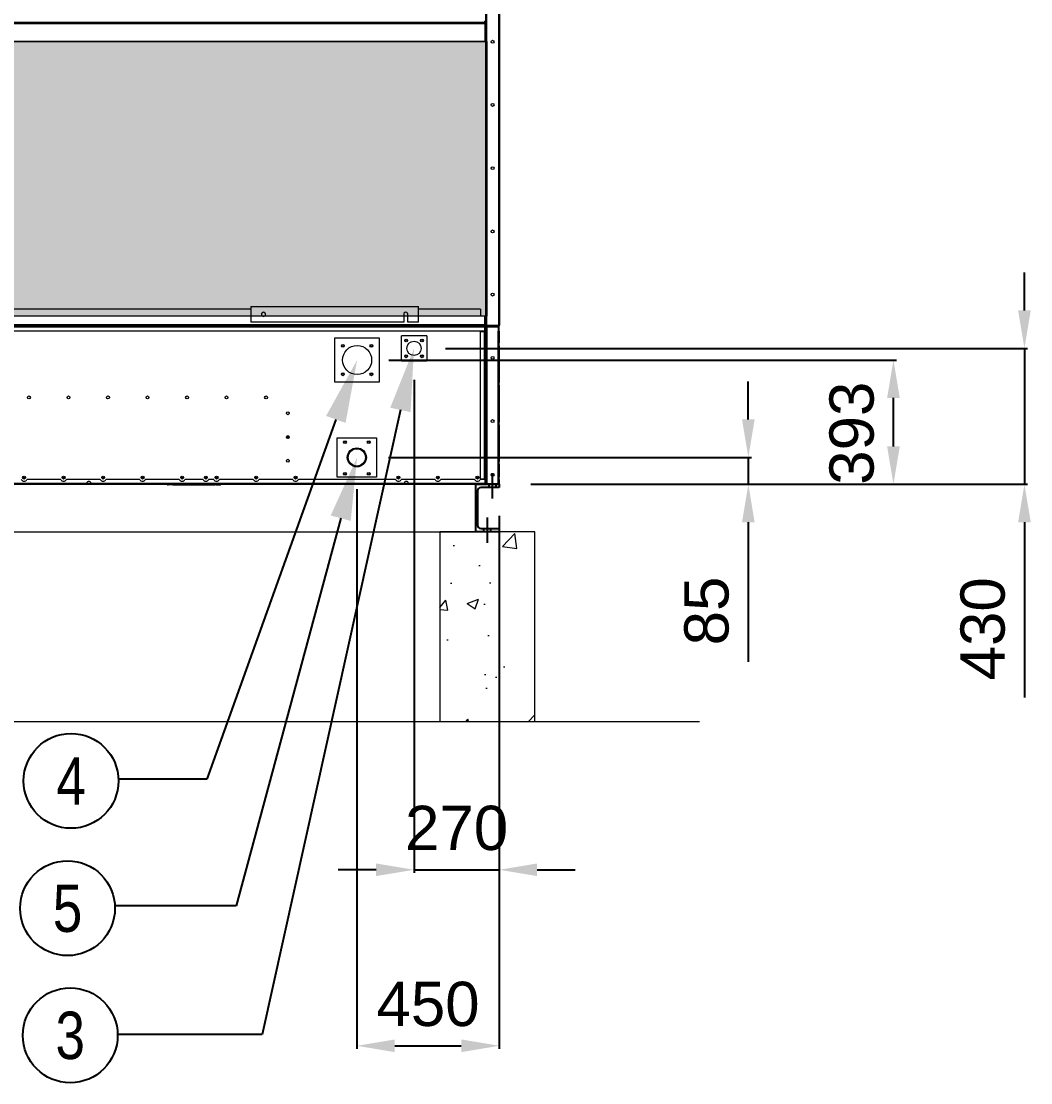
# Model space of a CAD drawing. Header units: millimetres. Extents: x 12896 to 42303, y 9438 to 30233.
# Drawn here: x 18019 to 21213, y 15128 to 18486 of the extents above; entities that cross this region are included whole.
import ezdxf
from ezdxf import colors
from ezdxf.entities.mleader import LeaderData, LeaderLine
from ezdxf.enums import TextEntityAlignment as Align
from ezdxf.math import Vec2, Vec3

# ---------------------------------------------------------------- set-up
doc = ezdxf.new("R2010")
doc.units = ezdxf.units.MM
doc.linetypes.add('CENTERX2', pattern=[4, 2.5, -0.5, 0.5, -0.5])
for name, color, linetype in [('냉각탑_dim', 1, 'Continuous'), ('냉각탑_text', 3, 'Continuous'), ('냉각탑_기초', 23, 'Continuous')]:
    doc.layers.add(name, color=color, linetype=linetype)
doc.styles.get("Standard").update_dxf_attribs({"font": 'arial.ttf'})
doc.dimstyles.new('1.40', dxfattribs={"dimscale": 20, "dimtxt": 1.5, "dimasz": 1, "dimexe": 0.5, "dimexo": 0.5, "dimgap": 0.5, "dimtad": 1, "dimdec": 0, "dimzin": 0, "dimdsep": 46, "dimtxsty": 'Standard', "dimcen": 0, "dimclrd": 2, "dimclre": 2, "dimclrt": 3, "dimadec": 0, "dimazin": 0, "dimtfac": 1, "dimtdec": 0, "dimtmove": 0, "dimatfit": 0, "dimfxl": 1, "dimtolj": 1, "dimtzin": 0, "dimlwd": -1, "dimlwe": -1, "dimarcsym": 0})

# ---------------------------------------------------------------- blocks, each defined once
blk = doc.blocks.new('*D184')
at = {"color": 2, "transparency": 16777216}
for p, q in [((19261.9, 17350.9), (19261.9, 15791.4)), ((19531.4, 16920.9), (19531.4, 15791.4)), ((19141.9, 15801.4), (19021.9, 15801.4)), ((19261.9, 15801.4), (19531.4, 15801.4)), ((19651.4, 15801.4), (19771.4, 15801.4))]:
    blk.add_line(p, q, dxfattribs=at)
for points in [[(19141.9, 15821.4), (19141.9, 15781.4), (19261.9, 15801.4)], [(19651.4, 15821.4), (19651.4, 15781.4), (19531.4, 15801.4)]]:
    blk.add_solid(points, dxfattribs=at)
at = {"layer": 'Defpoints', "color": 0, "transparency": 16777216}
for p in [(19261.9, 17450.9), (19531.4, 17020.9), (19531.4, 15801.4)]:
    blk.add_point(p, dxfattribs=at)
at = {"color": 3, "lineweight": 5, "transparency": 16777216, "insert": (19396.6, 15932.9), "char_height": 140, "attachment_point": 5}
blk.add_mtext('\\A1;270', dxfattribs=at)
blk = doc.blocks.new('*D185')
at = {"color": 2, "transparency": 16777216}
for p, q in [((19081, 17005.9), (19081, 15234.6)), ((19531.4, 16920.9), (19531.4, 15234.6)), ((19201, 15244.6), (19411.4, 15244.6))]:
    blk.add_line(p, q, dxfattribs=at)
for points in [[(19201, 15264.6), (19201, 15224.6), (19081, 15244.6)], [(19411.4, 15264.6), (19411.4, 15224.6), (19531.4, 15244.6)]]:
    blk.add_solid(points, dxfattribs=at)
at = {"layer": 'Defpoints', "color": 0, "transparency": 16777216}
for p in [(19081, 17105.9), (19531.4, 17020.9), (19531.4, 15244.6)]:
    blk.add_point(p, dxfattribs=at)
at = {"color": 3, "lineweight": 5, "transparency": 16777216, "insert": (19306.2, 15376.1), "char_height": 140, "attachment_point": 5}
blk.add_mtext('\\A1;450', dxfattribs=at)
blk = doc.blocks.new('*D186')
at = {"color": 2, "transparency": 16777216}
for p, q in [((20319.3, 17225.9), (20319.3, 17345.9)), ((19181, 17105.9), (20329.3, 17105.9)), ((20319.3, 17105.9), (20319.3, 17020.9)), ((19631.4, 17020.9), (20329.3, 17020.9)), ((20319.3, 16900.9), (20319.3, 16459.2))]:
    blk.add_line(p, q, dxfattribs=at)
for points in [[(20299.3, 17225.9), (20339.3, 17225.9), (20319.3, 17105.9)], [(20299.3, 16900.9), (20339.3, 16900.9), (20319.3, 17020.9)]]:
    blk.add_solid(points, dxfattribs=at)
at = {"layer": 'Defpoints', "color": 0, "transparency": 16777216}
for p in [(19081, 17105.9), (19531.4, 17020.9), (20319.3, 17020.9)]:
    blk.add_point(p, dxfattribs=at)
at = {"color": 3, "lineweight": 5, "transparency": 16777216, "insert": (20187.8, 16620), "char_height": 140, "attachment_point": 5, "rotation": 90}
blk.add_mtext('\\A1;85', dxfattribs=at)
blk = doc.blocks.new('*D187')
at = {"color": 2, "transparency": 16777216}
for p, q in [((19181.9, 17413.9), (20788.3, 17413.9)), ((20778.3, 17140.9), (20778.3, 17293.9)), ((19631.4, 17020.9), (20788.3, 17020.9))]:
    blk.add_line(p, q, dxfattribs=at)
for points in [[(20758.3, 17293.9), (20798.3, 17293.9), (20778.3, 17413.9)], [(20758.3, 17140.9), (20798.3, 17140.9), (20778.3, 17020.9)]]:
    blk.add_solid(points, dxfattribs=at)
at = {"layer": 'Defpoints', "color": 0, "transparency": 16777216}
for p in [(19081.9, 17413.9), (20778.3, 17413.9), (19531.4, 17020.9)]:
    blk.add_point(p, dxfattribs=at)
at = {"color": 3, "lineweight": 5, "transparency": 16777216, "insert": (20646.8, 17182.4), "char_height": 140, "attachment_point": 5, "rotation": 90}
blk.add_mtext('\\A1;393', dxfattribs=at)
blk = doc.blocks.new('*D188')
at = {"color": 2, "transparency": 16777216}
for p, q in [((21192.7, 17570.9), (21192.7, 17690.9)), ((19361.9, 17450.9), (21202.7, 17450.9)), ((21192.7, 17450.9), (21192.7, 17020.9)), ((19631.4, 17020.9), (21202.7, 17020.9)), ((21192.7, 16900.9), (21192.7, 16346.5))]:
    blk.add_line(p, q, dxfattribs=at)
for points in [[(21172.7, 17570.9), (21212.7, 17570.9), (21192.7, 17450.9)], [(21172.7, 16900.9), (21212.7, 16900.9), (21192.7, 17020.9)]]:
    blk.add_solid(points, dxfattribs=at)
at = {"layer": 'Defpoints', "color": 0, "transparency": 16777216}
for p in [(19261.9, 17450.9), (19531.4, 17020.9), (21192.7, 17020.9)]:
    blk.add_point(p, dxfattribs=at)
at = {"color": 3, "lineweight": 5, "transparency": 16777216, "insert": (21061.2, 16563.7), "char_height": 140, "attachment_point": 5, "rotation": 90}
blk.add_mtext('\\A1;430', dxfattribs=at)
blk = doc.blocks.new('3')
at = {"lineweight": 20}
h = blk.add_hatch(dxfattribs=at)
h.set_pattern_fill('HONEY', scale=12)
h.set_pattern_definition([(0, (-393768.086, -69540.667), (57.15, 32.9955677), [38.1, -76.2]), (120, (-393768.086, -69540.667), (-57.15, 32.995568), [38.1, -76.2]), (60, (-393768.086, -69540.667), (1e-07, 65.9911357), [-76.2, 38.1])])
h.paths.add_polyline_path([(15978.8, 18421.4), (15978.8, 17553.1), (19492.2, 17553.1), (19492.2, 18421.4)])
at = {"color": 7, "lineweight": 20}
for p, q in [((19489.4, 17525.7), (19489.4, 20448)), ((19492.2, 17524.3), (19492.2, 20382.9)), ((19530.2, 17524.3), (19530.2, 20377.5)), ((19533, 17524.3), (19533, 20377.5)), ((15976.8, 18478.7), (19486, 18478.7)), ((15978.2, 18482.9), (19484.6, 18482.9)), ((15978.2, 18481.2), (19484.6, 18481.2)), ((15976.8, 18421.4), (19486, 18421.4)), ((15976.8, 18421.2), (19486, 18421.2)), ((19486, 18421.1), (15976.8, 18421.1)), ((18745.8, 17574.7), (15981.4, 17574.7)), ((18745.8, 17553.1), (15977, 17553.1)), ((15976.8, 17526), (19486, 17526)), ((19485.7, 17520.9), (15977.1, 17520.9)), ((19485.7, 17517.5), (15977.1, 17517.5)), ((15978.2, 17522.9), (19484.6, 17522.9)), ((16799.9, 17505.9), (18748.9, 17505.9)), ((16009, 17020.9), (19453.8, 17020.9))]:
    blk.add_line(p, q, dxfattribs=at)
at = {"color": 7, "lineweight": 20, "ltscale": 0.000976837}
blk.add_line((18108.9, 18482.9), (18110.5, 18481.2), dxfattribs=at)
at = {"color": 7, "lineweight": 20, "ltscale": 0.000977023}
for p, q in [((18109, 18482.9), (18110.6, 18481.2)), ((18116.2, 18482.9), (18117.8, 18481.2)), ((18131.3, 18481.2), (18129.7, 18482.9)), ((18157.3, 18482.9), (18158.9, 18481.2)), ((18179.6, 18481.2), (18178, 18482.9))]:
    blk.add_line(p, q, dxfattribs=at)
at = {"color": 7, "lineweight": 20, "ltscale": 0.000976955}
blk.add_line((18172.4, 18481.2), (18170.8, 18482.9), dxfattribs=at)
at = {"color": 7, "lineweight": 20, "ltscale": 0.000708333}
for p, q in [((18302.9, 18481.2), (18302.9, 18482.9)), ((18306.3, 18481.2), (18306.3, 18482.9)), ((18324.5, 18481.2), (18324.5, 18482.9)), ((18327.9, 18481.2), (18327.9, 18482.9)), ((19457.4, 18482.9), (19457.4, 18481.2)), ((19484, 18481.2), (19484, 18482.9)), ((19485.7, 17518.9), (19487.4, 17518.9)), ((19485.7, 17518), (19487.4, 17518)), ((19485.7, 17023.8), (19487.4, 17023.8)), ((19485.7, 17022.9), (19487.4, 17022.9)), ((19492.8, 17022.6), (19492.8, 17020.9)), ((19529.4, 17022.6), (19529.4, 17020.9))]:
    blk.add_line(p, q, dxfattribs=at)
at = {"color": 7, "lineweight": 20, "ltscale": 4.81672e-06}
blk.add_line((19484.6, 18481.2), (19484.6, 18481.2), dxfattribs=at)
at = {"color": 7, "lineweight": 20, "ltscale": 0.00080569}
blk.add_line((19485.4, 18483.1), (19485.4, 18481.1), dxfattribs=at)
at = {"color": 7, "lineweight": 20, "ltscale": 0.000967409}
for p, q in [((19486, 18483.7), (19486, 18486)), ((19486, 17523.7), (19486, 17526))]:
    blk.add_line(p, q, dxfattribs=at)
at = {"color": 7, "lineweight": 20, "ltscale": 0.000583334}
for p, q in [((19487.4, 18485.7), (19486, 18485.7)), ((19487.4, 18478.4), (19486, 18478.4)), ((19487.4, 17525.7), (19486, 17525.7))]:
    blk.add_line(p, q, dxfattribs=at)
at = {"color": 7, "lineweight": 20, "ltscale": 0.000341711}
for p, q in [((19486.6, 18483.8), (19486, 18484.3)), ((19486.6, 17523.8), (19486, 17524.3)), ((19490.2, 17523.8), (19490.8, 17524.3))]:
    blk.add_line(p, q, dxfattribs=at)
at = {"color": 7, "lineweight": 20, "ltscale": 0.000849957}
blk.add_line((19486, 18480.7), (19486, 18478.7), dxfattribs=at)
at = {"color": 7, "lineweight": 20, "ltscale": 0.000341712}
blk.add_line((19486.6, 18480.4), (19486, 18479.8), dxfattribs=at)
at = {"color": 7, "lineweight": 20, "ltscale": 0.023877}
blk.add_line((19486, 18478.7), (19486, 18421.4), dxfattribs=at)
at = {"color": 7, "lineweight": 20, "ltscale": 0.003042}
blk.add_line((19487.4, 18485.7), (19487.4, 18478.4), dxfattribs=at)
at = {"color": 7, "lineweight": 20, "ltscale": 0.012167}
blk.add_line((19487.4, 18478.4), (19487.4, 18449.2), dxfattribs=at)
at = {"color": 7, "lineweight": 20, "ltscale": 0.000583335}
blk.add_line((19487.4, 18449.2), (19486, 18449.2), dxfattribs=at)
at = {"color": 7, "lineweight": 20, "ltscale": 5.81038e-05}
blk.add_line((19486, 18421.1), (19486, 18421.4), dxfattribs=at)
at = {"color": 7, "lineweight": 20, "ltscale": 0.220833}
blk.add_line((18745.8, 17583.6), (19275.8, 17583.6), dxfattribs=at)
at = {"color": 7, "lineweight": 20, "ltscale": 0.020754}
for p, q in [((18745.8, 17583.6), (18745.8, 17533.7)), ((19275.8, 17533.7), (19275.8, 17583.6))]:
    blk.add_line(p, q, dxfattribs=at)
at = {"color": 7, "lineweight": 20, "ltscale": 0.081917}
blk.add_line((19472.4, 17574.7), (19275.8, 17574.7), dxfattribs=at)
at = {"color": 7, "lineweight": 20, "ltscale": 0.009}
blk.add_line((19472.4, 17574.7), (19472.4, 17553.1), dxfattribs=at)
at = {"color": 7, "lineweight": 20, "ltscale": 0.201458}
for p, q in [((19229.3, 17533.7), (18745.8, 17533.7)), ((19229.3, 17533.6), (18745.8, 17533.6))]:
    blk.add_line(p, q, dxfattribs=at)
at = {"color": 7, "lineweight": 20, "ltscale": 7.26298e-05}
for p, q in [((18745.8, 17533.7), (18745.8, 17533.6)), ((19229.3, 17533.7), (19229.3, 17533.6)), ((19242.3, 17533.7), (19242.3, 17533.6)), ((19275.8, 17533.7), (19275.8, 17533.6))]:
    blk.add_line(p, q, dxfattribs=at)
at = {"color": 7, "lineweight": 20, "ltscale": 0.002765}
blk.add_line((18789.1, 17553.1), (18782.5, 17553.1), dxfattribs=at)
at = {"color": 7, "lineweight": 20, "ltscale": 0.010377}
for p, q in [((19229.3, 17558.6), (19229.3, 17533.7)), ((19242.3, 17533.7), (19242.3, 17558.6))]:
    blk.add_line(p, q, dxfattribs=at)
at = {"color": 7, "lineweight": 20, "ltscale": 0.005417}
blk.add_line((19242.3, 17553.1), (19229.3, 17553.1), dxfattribs=at)
at = {"color": 7, "lineweight": 20, "ltscale": 0.013958}
for p, q in [((19275.8, 17533.7), (19242.3, 17533.7)), ((19275.8, 17533.6), (19242.3, 17533.6))]:
    blk.add_line(p, q, dxfattribs=at)
at = {"color": 7, "lineweight": 20, "ltscale": 0.0875}
blk.add_line((19485.8, 17553.1), (19275.8, 17553.1), dxfattribs=at)
at = {"color": 7, "lineweight": 20, "ltscale": 0.01129}
blk.add_line((19486, 17526), (19486, 17553.1), dxfattribs=at)
at = {"color": 7, "lineweight": 20, "ltscale": 0.000832431}
for p, q in [((18032.9, 17520.9), (18032.9, 17522.9)), ((18035.7, 17520.9), (18035.7, 17522.9)), ((18590.7, 17520.9), (18590.7, 17522.9)), ((18593.5, 17520.9), (18593.5, 17522.9)), ((19201.9, 17520.9), (19201.9, 17522.9)), ((19204.7, 17520.9), (19204.7, 17522.9))]:
    blk.add_line(p, q, dxfattribs=at)
at = {"color": 7, "lineweight": 20, "ltscale": 0.000833333}
for p, q in [((18302.9, 17520.9), (18302.9, 17522.9)), ((18306.3, 17520.9), (18306.3, 17522.9)), ((18324.5, 17520.9), (18324.5, 17522.9)), ((18327.9, 17520.9), (18327.9, 17522.9)), ((19457.4, 17522.9), (19457.4, 17520.9)), ((19484, 17520.9), (19484, 17522.9)), ((19484, 17503.9), (19484, 17505.9)), ((19485.4, 17505.9), (19485.4, 17503.9)), ((19485.4, 17503.9), (19487.4, 17503.9)), ((19529.4, 17505.9), (19531.4, 17505.9)), ((19529.4, 17505.1), (19531.4, 17505.1)), ((19531.4, 17505.1), (19529.4, 17505.1)), ((19489.4, 17170.9), (19487.4, 17170.9)), ((19489.4, 17165.9), (19487.4, 17165.9)), ((19484, 17035.9), (19484, 17037.9)), ((18226.7, 17022.9), (18226.7, 17020.9)), ((18240.1, 17022.9), (18240.1, 17020.9)), ((18495.9, 17018.9), (18495.9, 17020.9)), ((18635.9, 17018.9), (18635.9, 17020.9)), ((19230.7, 17022.9), (19230.7, 17020.9)), ((19244.1, 17022.9), (19244.1, 17020.9))]:
    blk.add_line(p, q, dxfattribs=at)
at = {"color": 7, "lineweight": 20, "ltscale": 0.000833334}
for p, q in [((18630.7, 17522.9), (18630.7, 17520.9)), ((19164.7, 17522.9), (19164.7, 17520.9)), ((19485.4, 17037.9), (19485.4, 17035.9))]:
    blk.add_line(p, q, dxfattribs=at)
at = {"color": 7, "lineweight": 20, "ltscale": 0.307}
blk.add_line((18748.9, 17505.9), (19485.7, 17505.9), dxfattribs=at)
at = {"color": 7, "lineweight": 20, "ltscale": 0.001149}
for p, q in [((19020.5, 17522.9), (19022.4, 17520.9)), ((19021, 17522.9), (19022.9, 17520.9)), ((19028.2, 17522.9), (19030.1, 17520.9)), ((19043.6, 17520.9), (19041.7, 17522.9)), ((19069.3, 17522.9), (19071.2, 17520.9)), ((19084.7, 17520.9), (19082.8, 17522.9)), ((19091.9, 17520.9), (19090, 17522.9))]:
    blk.add_line(p, q, dxfattribs=at)
at = {"color": 7, "lineweight": 20, "ltscale": 0.00083243}
for p, q in [((19209.1, 17520.9), (19209.1, 17522.9)), ((19214.3, 17520.9), (19214.3, 17522.9)), ((19278.9, 17520.9), (19278.9, 17522.9)), ((19284.1, 17520.9), (19284.1, 17522.9)), ((19284.2, 17520.9), (19284.2, 17522.9))]:
    blk.add_line(p, q, dxfattribs=at)
at = {"color": 7, "lineweight": 20, "ltscale": 0.004833}
for p, q in [((19472.4, 17503.9), (19484, 17503.9)), ((19485.7, 17505.9), (19485.7, 17517.5)), ((19529.4, 17505.9), (19529.4, 17517.5)), ((19531.4, 17505.9), (19531.4, 17517.5)), ((19472.4, 17037.9), (19484, 17037.9)), ((19485.7, 17035.9), (19485.7, 17024.3)), ((18495.9, 17018.9), (18484.3, 17018.9)), ((18635.9, 17018.9), (18647.5, 17018.9))]:
    blk.add_line(p, q, dxfattribs=at)
at = {"color": 7, "lineweight": 20, "ltscale": 0.194167}
for p, q in [((19472.4, 17037.9), (19472.4, 17503.9)), ((19484, 17503.9), (19484, 17037.9)), ((19487.4, 17503.9), (19487.4, 17037.9))]:
    blk.add_line(p, q, dxfattribs=at)
at = {"color": 7, "lineweight": 20, "ltscale": 0.001417}
for p, q in [((19484, 17503.9), (19487.4, 17503.9)), ((19485.7, 17520.9), (19485.7, 17517.5)), ((19484, 17037.9), (19487.4, 17037.9)), ((19485.7, 17020.9), (19485.7, 17024.3)), ((19528, 17022.6), (19531.4, 17022.6))]:
    blk.add_line(p, q, dxfattribs=at)
at = {"color": 7, "lineweight": 20, "ltscale": 0.000882011}
blk.add_line((19485.4, 17523.1), (19485.4, 17520.9), dxfattribs=at)
at = {"color": 7, "lineweight": 20, "ltscale": 0.000375}
for p, q in [((19487.4, 17526.2), (19487.4, 17525.3)), ((19487.4, 17518), (19487.4, 17518.9)), ((19487.4, 17518), (19487.4, 17518.9)), ((19487.4, 17023.8), (19487.4, 17022.9)), ((19487.4, 17023.8), (19487.4, 17022.9)), ((19487.4, 17023.8), (19487.4, 17022.9)), ((19487.4, 17023.8), (19487.4, 17022.9)), ((19487.4, 17023.8), (19487.4, 17022.9)), ((19487.4, 17023.8), (19487.4, 17022.9))]:
    blk.add_line(p, q, dxfattribs=at)
at = {"color": 7, "lineweight": 20, "ltscale": 0.003208}
blk.add_line((19487.4, 17525.7), (19487.4, 17518), dxfattribs=at)
at = {"color": 7, "lineweight": 20, "ltscale": 0.005875}
for p, q in [((19487.4, 17503.9), (19487.4, 17518)), ((19529.4, 17519.2), (19529.4, 17505.1)), ((19487.4, 17023.8), (19487.4, 17037.9))]:
    blk.add_line(p, q, dxfattribs=at)
at = {"color": 7, "lineweight": 20, "ltscale": 0.00337}
blk.add_line((19489.4, 17517.6), (19489.4, 17525.7), dxfattribs=at)
at = {"color": 7, "lineweight": 20, "ltscale": 0.2055}
blk.add_line((19489.4, 17024.3), (19489.4, 17517.5), dxfattribs=at)
at = {"color": 7, "lineweight": 20, "ltscale": 0.000912135}
blk.add_line((19492.2, 17524.3), (19490, 17524.3), dxfattribs=at)
at = {"color": 7, "lineweight": 20, "ltscale": 0.001131}
for p, q in [((19490.1, 17519.2), (19492.8, 17519.2)), ((19490.1, 17022.6), (19492.8, 17022.6))]:
    blk.add_line(p, q, dxfattribs=at)
at = {"color": 7, "lineweight": 20, "ltscale": 0.000414935}
for p, q in [((19491.1, 17519.2), (19490.4, 17519.9)), ((19488.4, 17173.9), (19489.1, 17174.6)), ((19491.1, 17022.6), (19490.4, 17021.9))]:
    blk.add_line(p, q, dxfattribs=at)
at = {"color": 7, "lineweight": 20, "ltscale": 0.000583333}
for p, q in [((19492.2, 17522.9), (19492.2, 17524.3)), ((19529.4, 17505.1), (19528, 17505.1)), ((19529.8, 17522.9), (19529.8, 17524.3))]:
    blk.add_line(p, q, dxfattribs=at)
at = {"color": 7, "lineweight": 20, "ltscale": 0.015833}
blk.add_line((19492.2, 17524.3), (19530.2, 17524.3), dxfattribs=at)
at = {"color": 7, "lineweight": 20, "ltscale": 0.015667}
blk.add_line((19529.8, 17522.9), (19492.2, 17522.9), dxfattribs=at)
at = {"color": 7, "lineweight": 20, "ltscale": 0.000833944}
blk.add_line((19492.8, 17520.9), (19492.8, 17522.9), dxfattribs=at)
at = {"color": 7, "lineweight": 20, "ltscale": 0.014667}
for p, q in [((19528, 17520.9), (19492.8, 17520.9)), ((19528, 17022.6), (19492.8, 17022.6))]:
    blk.add_line(p, q, dxfattribs=at)
at = {"color": 7, "lineweight": 20, "ltscale": 0.000708334}
blk.add_line((19492.8, 17519.2), (19492.8, 17520.9), dxfattribs=at)
at = {"color": 7, "lineweight": 20, "ltscale": 0.01525}
for p, q in [((19492.8, 17519.2), (19529.4, 17519.2)), ((19529.4, 17020.9), (19492.8, 17020.9))]:
    blk.add_line(p, q, dxfattribs=at)
at = {"color": 7, "lineweight": 20, "ltscale": 0.206917}
blk.add_line((19492.8, 17022.6), (19492.8, 17519.2), dxfattribs=at)
at = {"color": 7, "lineweight": 20, "ltscale": 0.000833304}
blk.add_line((19528, 17520.9), (19528, 17522.9), dxfattribs=at)
at = {"color": 7, "lineweight": 20, "ltscale": 0.201042}
for p, q in [((19528, 17022.6), (19528, 17505.1)), ((19531.4, 17022.6), (19531.4, 17505.1))]:
    blk.add_line(p, q, dxfattribs=at)
at = {"color": 7, "lineweight": 20, "ltscale": 0.000332419}
blk.add_line((19529.4, 17505.9), (19529.4, 17505.1), dxfattribs=at)
at = {"color": 7, "lineweight": 20, "ltscale": 0.001167}
blk.add_line((19530.2, 17524.3), (19533, 17524.3), dxfattribs=at)
at = {"color": 7, "lineweight": 20, "ltscale": 0.002832}
blk.add_line((19531.4, 17517.5), (19531.4, 17524.3), dxfattribs=at)
at = {"color": 7, "lineweight": 20, "ltscale": 0.00033333}
blk.add_line((19531.4, 17505.1), (19531.4, 17505.9), dxfattribs=at)
at = {"color": 7, "lineweight": 20, "ltscale": 0.011892}
blk.add_line((19531.4, 17505.1), (19531.4, 17476.6), dxfattribs=at)
at = {"color": 7, "lineweight": 20, "ltscale": 0.058333}
for p, q in [((19011.9, 17343.9), (19011.9, 17483.9)), ((19011.9, 17483.9), (19151.9, 17483.9)), ((19151.9, 17483.9), (19151.9, 17343.9)), ((19151.9, 17343.9), (19011.9, 17343.9))]:
    blk.add_line(p, q, dxfattribs=at)
at = {"color": 7, "lineweight": 20, "ltscale": 0.044444}
for p, q in [((19301.9, 17490.9), (19221.9, 17490.9)), ((19221.9, 17410.9), (19221.9, 17490.9)), ((19301.9, 17490.9), (19301.9, 17410.9)), ((19221.9, 17410.9), (19301.9, 17410.9))]:
    blk.add_line(p, q, dxfattribs=at)
at = {"color": 7, "lineweight": 20, "ltscale": 0.003608}
for p, q in [((19531.4, 17476.6), (19531.4, 17467.9)), ((19531.4, 17459.3), (19531.4, 17467.9)), ((19531.4, 17351.6), (19531.4, 17342.9)), ((19531.4, 17334.3), (19531.4, 17342.9)), ((19531.4, 17226.6), (19531.4, 17217.9)), ((19531.4, 17209.3), (19531.4, 17217.9)), ((19531.4, 17101.6), (19531.4, 17092.9)), ((19531.4, 17084.3), (19531.4, 17092.9)), ((19531.4, 17051.6), (19531.4, 17042.9)), ((19531.4, 17034.3), (19531.4, 17042.9))]:
    blk.add_line(p, q, dxfattribs=at)
at = {"color": 7, "lineweight": 20, "ltscale": 0.044866}
for p, q in [((19531.4, 17459.3), (19531.4, 17351.6)), ((19531.4, 17334.3), (19531.4, 17226.6)), ((19531.4, 17209.3), (19531.4, 17101.6))]:
    blk.add_line(p, q, dxfattribs=at)
at = {"color": 7, "lineweight": 20, "ltscale": 0.003726}
blk.add_line((18858.4, 17171), (18867.4, 17171), dxfattribs=at)
at = {"color": 7, "lineweight": 20, "ltscale": 0.002875}
blk.add_line((18859.4, 17167.6), (18866.3, 17167.6), dxfattribs=at)
at = {"color": 7, "lineweight": 20, "ltscale": 0.051667}
blk.add_line((19019, 17167.9), (19143, 17167.9), dxfattribs=at)
at = {"color": 7, "lineweight": 20, "ltscale": 0.05}
for p, q in [((19019, 17043.9), (19019, 17167.9)), ((19143, 17167.9), (19143, 17043.9))]:
    blk.add_line(p, q, dxfattribs=at)
at = {"color": 7, "lineweight": 20, "ltscale": 2.97138e-06}
for p, q in [((19487.4, 17182.5), (19487.4, 17182.5)), ((19487.4, 17177.5), (19487.4, 17177.5)), ((19487.4, 17172.5), (19487.4, 17172.5)), ((19487.4, 17167.5), (19487.4, 17167.5))]:
    blk.add_line(p, q, dxfattribs=at)
at = {"color": 7, "lineweight": 20, "ltscale": 0.000833171}
for p, q in [((19487.4, 17167.7), (19489.4, 17167.7)), ((19487.4, 17165.9), (19489.4, 17165.9))]:
    blk.add_line(p, q, dxfattribs=at)
at = {"color": 7, "lineweight": 20, "ltscale": 0.000547189}
blk.add_line((19488.1, 17174.6), (19489.4, 17174.6), dxfattribs=at)
at = {"color": 7, "lineweight": 20, "ltscale": 0.000834318}
for p, q in [((19531.4, 17150.9), (19531.4, 17150.9)), ((19531.4, 17040.9), (19531.4, 17040.9))]:
    blk.add_line(p, q, dxfattribs=at)
at = {"color": 7, "lineweight": 20, "ltscale": 0.000834992}
blk.add_line((19531.4, 17147.7), (19531.4, 17147.7), dxfattribs=at)
at = {"color": 7, "lineweight": 20, "ltscale": 0.013616}
blk.add_line((19531.4, 17084.3), (19531.4, 17051.6), dxfattribs=at)
at = {"color": 7, "lineweight": 20, "ltscale": 0.044641}
for p, q in [((18144.5, 17035.9), (18037.3, 17035.9)), ((18269.5, 17035.9), (18162.3, 17035.9)), ((18394.5, 17035.9), (18287.3, 17035.9)), ((18519.5, 17035.9), (18412.3, 17035.9)), ((18753.5, 17035.9), (18646.3, 17035.9)), ((18878.5, 17035.9), (18771.3, 17035.9)), ((19203.5, 17035.9), (18896.3, 17035.9)), ((19328.5, 17035.9), (19221.3, 17035.9)), ((19453.5, 17035.9), (19346.3, 17035.9))]:
    blk.add_line(p, q, dxfattribs=at)
at = {"color": 7, "lineweight": 20, "ltscale": 0.023808}
blk.add_line((18594.5, 17035.9), (18537.3, 17035.9), dxfattribs=at)
at = {"color": 7, "lineweight": 20, "ltscale": 0.006725}
blk.add_line((18628.5, 17035.9), (18612.3, 17035.9), dxfattribs=at)
at = {"color": 7, "lineweight": 20, "ltscale": 0.00439}
blk.add_line((19143, 17043.9), (19019, 17043.9), dxfattribs=at)
at = {"color": 7, "lineweight": 20, "ltscale": 0.005987}
blk.add_line((19485.7, 17035.9), (19471.3, 17035.9), dxfattribs=at)
at = {"color": 7, "lineweight": 20, "ltscale": 0.000128159}
blk.add_line((19487.1, 17037.9), (19487.4, 17037.9), dxfattribs=at)
at = {"color": 7, "lineweight": 20, "ltscale": 0.000832339}
blk.add_line((19487.4, 17025.9), (19489.4, 17025.9), dxfattribs=at)
at = {"color": 1, "linetype": 'CENTERX2', "ltscale": 50}
for p, q in [((19510.4, 16975.9), (19510.4, 17055.9)), ((19493.9, 16835.9), (19493.9, 16915.9))]:
    blk.add_line(p, q, dxfattribs=at)
at = {"color": 7, "lineweight": 20, "ltscale": 0.001168}
blk.add_line((19531.4, 17035.9), (19531.4, 17033.1), dxfattribs=at)
at = {"color": 7, "lineweight": 20, "ltscale": 0.00485}
blk.add_line((19531.4, 17034.3), (19531.4, 17022.6), dxfattribs=at)
at = {"color": 7, "lineweight": 20, "ltscale": 0.003775}
blk.add_line((19531.4, 17024.3), (19531.4, 17033.4), dxfattribs=at)
at = {"color": 7, "lineweight": 20, "ltscale": 0.17433}
blk.add_line((17808.3, 17020.9), (18226.7, 17020.9), dxfattribs=at)
at = {"color": 7, "lineweight": 20, "ltscale": 0.171731}
blk.add_line((17814.4, 17024.3), (18226.6, 17024.3), dxfattribs=at)
at = {"color": 7, "lineweight": 20, "ltscale": 0.005698}
for p, q in [((18226.6, 17024.3), (18240.2, 17024.3)), ((19230.6, 17024.3), (19244.2, 17024.3))]:
    blk.add_line(p, q, dxfattribs=at)
at = {"color": 7, "lineweight": 20, "ltscale": 0.005614}
for p, q in [((18226.7, 17022.9), (18240.1, 17022.9)), ((18226.7, 17020.9), (18240.1, 17020.9)), ((19230.7, 17022.9), (19244.1, 17022.9)), ((19230.7, 17020.9), (19244.1, 17020.9))]:
    blk.add_line(p, q, dxfattribs=at)
at = {"color": 7, "lineweight": 20, "ltscale": 0.412719}
blk.add_line((18240.1, 17020.9), (19230.7, 17020.9), dxfattribs=at)
at = {"color": 7, "lineweight": 20, "ltscale": 0.412635}
blk.add_line((18240.2, 17024.3), (19230.6, 17024.3), dxfattribs=at)
at = {"color": 7, "lineweight": 20, "ltscale": 0.000833651}
for p, q in [((18497.9, 17018.9), (18497.9, 17020.9)), ((18633.9, 17018.9), (18633.9, 17020.9))]:
    blk.add_line(p, q, dxfattribs=at)
at = {"color": 7, "lineweight": 20, "ltscale": 0.056667}
blk.add_line((18497.9, 17018.9), (18633.9, 17018.9), dxfattribs=at)
at = {"color": 7, "lineweight": 20, "ltscale": 0.100651}
blk.add_line((19244.1, 17020.9), (19485.7, 17020.9), dxfattribs=at)
at = {"color": 7, "lineweight": 20, "ltscale": 0.100609}
blk.add_line((19244.2, 17024.3), (19485.7, 17024.3), dxfattribs=at)
at = {"color": 7, "lineweight": 20, "ltscale": 0.004083}
blk.add_line((19453.8, 17020.9), (19463.6, 17020.9), dxfattribs=at)
at = {"color": 7, "lineweight": 25, "ltscale": 0.125}
for p, q in [((19456.4, 17020.9), (19531.4, 17020.9)), ((19531.4, 16870.9), (19456.4, 16870.9))]:
    blk.add_line(p, q, dxfattribs=at)
at = {"ltscale": 25}
blk.add_line((19456.4, 17020.9), (19456.4, 16870.9), dxfattribs=at)
at = {"color": 7, "lineweight": 25, "ltscale": 0.091667}
blk.add_line((19462.9, 17000.9), (19462.9, 16890.9), dxfattribs=at)
at = {"color": 7, "lineweight": 20, "ltscale": 0.026917}
blk.add_line((19528.2, 17020.9), (19463.6, 17020.9), dxfattribs=at)
at = {"color": 7, "lineweight": 25, "ltscale": 0.05125}
for p, q in [((19531.4, 17010.9), (19472.9, 17010.9)), ((19472.9, 16880.9), (19531.4, 16880.9))]:
    blk.add_line(p, q, dxfattribs=at)
at = {"color": 7, "lineweight": 20, "ltscale": 0.002958}
blk.add_line((19492.8, 17020.9), (19485.7, 17020.9), dxfattribs=at)
at = {"color": 7, "lineweight": 20, "ltscale": 0.000837582}
blk.add_line((19487.4, 17024.1), (19489.4, 17024.1), dxfattribs=at)
at = {"color": 7, "lineweight": 20, "ltscale": 0.000374986}
blk.add_line((19487.4, 17022.9), (19487.4, 17023.8), dxfattribs=at)
for p, q in [((19499.4, 17010.9), (19499.4, 17020.9)), ((19521.4, 17010.9), (19521.4, 17020.9)), ((19482.9, 16870.9), (19482.9, 16880.9)), ((19504.9, 16870.9), (19504.9, 16880.9))]:
    blk.add_line(p, q)
at = {"lineweight": 20}
for p in [(19529.4, 17020.9), (19531.4, 17022.6)]:
    blk.add_line(p, (19531.4, 17020.9), dxfattribs=at)
at = {"color": 7, "lineweight": 25, "ltscale": 0.008333}
blk.add_line((19531.4, 17020.9), (19531.4, 17010.9), dxfattribs=at)
at = {"lineweight": 5}
blk.add_line((16006.4, 16870.9), (19456.4, 16870.9), dxfattribs=at)
at = {"color": 7, "lineweight": 15, "ltscale": 0.0625}
blk.add_line((19531.4, 16880.9), (19531.4, 16870.9), dxfattribs=at)
at = {"color": 0, "lineweight": 20}
blk.add_lwpolyline([(15978.8, 18421.4), (19492.2, 18421.4), (19492.2, 17553.1), (15978.8, 17553.1)], close=True, dxfattribs=at)
at = {"color": 7, "lineweight": 20}
for centre, radius in [((19510.4, 18420.9), 4.5), ((19510.4, 18220.9), 4.5), ((19510.4, 18020.9), 4.5), ((19510.4, 17820.9), 4.5), ((19510.4, 17620.9), 4.5), ((19236.9, 17475.9), 4.5), ((19236.9, 17475.9), 3), ((19261.9, 17450.9), 22.5), ((19286.9, 17475.9), 4.5), ((19286.9, 17475.9), 3), ((19036.9, 17458.9), 3), ((19081.9, 17413.9), 46), ((19126.9, 17458.9), 3), ((19236.9, 17425.9), 4.5), ((19236.9, 17425.9), 3), ((19286.9, 17425.9), 4.5), ((19286.9, 17425.9), 3), ((19510.4, 17420.9), 4.5), ((19036.9, 17368.9), 3), ((19126.9, 17368.9), 3), ((18043.9, 17295.9), 4.5), ((18168.9, 17295.9), 4.5), ((18293.9, 17295.9), 4.5), ((18418.9, 17295.9), 4.5), ((18543.9, 17295.9), 4.5), ((18668.9, 17295.9), 4.5), ((18793.9, 17295.9), 4.5), ((18862.9, 17245.4), 4.5), ((19510.4, 17220.9), 4.5), ((18862.9, 17170.4), 4.5), ((19043.5, 17153.9), 4.5), ((19043.5, 17153.9), 3), ((19081, 17105.9), 30.2), ((19081, 17105.9), 27.3), ((19118.5, 17153.9), 4.5), ((19118.5, 17153.9), 3), ((18862.9, 17095.4), 4.5), ((18028.4, 17041.9), 4.5), ((18028.4, 17041.9), 3), ((18153.4, 17041.9), 4.5), ((18153.4, 17041.9), 3), ((18278.4, 17041.9), 4.5), ((18278.4, 17041.9), 3), ((18403.4, 17041.9), 4.5), ((18403.4, 17041.9), 3), ((18528.4, 17041.9), 4.5), ((18528.4, 17041.9), 3), ((18603.4, 17041.9), 4.5), ((18603.4, 17041.9), 3), ((18637.4, 17041.9), 4.5), ((18637.4, 17041.9), 3), ((18762.4, 17041.9), 4.5), ((18762.4, 17041.9), 3), ((18887.4, 17041.9), 4.5), ((18887.4, 17041.9), 3), ((19043.5, 17053.9), 4.5), ((19043.5, 17053.9), 3), ((19118.5, 17053.9), 4.5), ((19118.5, 17053.9), 3), ((19212.4, 17041.9), 4.5), ((19212.4, 17041.9), 3), ((19337.4, 17041.9), 4.5), ((19337.4, 17041.9), 3), ((19462.4, 17041.9), 4.5), ((19462.4, 17041.9), 3), ((19510.4, 17050.9), 4.5)]:
    blk.add_circle(centre, radius, dxfattribs=at)
at = {"lineweight": 5}
for centre in [(19036.9, 17458.9), (19126.9, 17458.9), (19036.9, 17368.9), (19126.9, 17368.9)]:
    blk.add_circle(centre, 4.5, dxfattribs=at)
at = {"color": 7, "lineweight": 20}
for centre, radius, start, end in [((19484.6, 18485.7), 2.8, 270, 0), ((19484.6, 18478.4), 2.8, 0, 90), ((19484.6, 17525.7), 2.8, 270, 0), ((19484, 17517.5), 3.4, 0, 0.7721), ((19492.2, 17525.7), 2.8, 180, 270), ((19492.8, 17517.5), 3.4, 90, 180), ((19528, 17517.5), 3.4, 0, 90), ((19528.6, 17525.7), 2.8, 295.3767, 330), ((19482.2, 17285.7), 5.2, 0, 0.6924), ((19490.8, 17176.3), 3.4, 180, 245.6843), ((19528.2, 17165.7), 5.2, 52.0246, 52.0532), ((19484, 17059.5), 3.4, 0, 0.2366), ((18028.4, 17040.4), 10, 206.7437, 333.2563), ((18153.4, 17040.4), 10, 206.7437, 333.2563), ((18233.4, 17022.8), 7, 12.3734, 167.6266), ((18278.4, 17040.4), 10, 206.7437, 333.2563), ((18403.4, 17040.4), 10, 206.7437, 333.2563), ((18528.4, 17040.4), 10, 206.7437, 333.2563), ((18603.4, 17040.4), 10, 206.7437, 333.2563), ((18637.4, 17040.4), 10, 206.7437, 333.2563), ((18762.4, 17040.4), 10, 206.7437, 333.2563), ((18887.4, 17040.4), 10, 206.7437, 333.2563), ((19212.4, 17040.4), 10, 206.7437, 333.2563), ((19237.4, 17022.8), 7, 12.3734, 167.6266), ((19337.4, 17040.4), 10, 206.7437, 333.2563), ((19462.4, 17040.4), 10, 206.7437, 333.2563), ((18243, 17022), 16.6, 171.9124, 179.4428), ((18223.8, 17022), 16.6, 0.5572, 8.0877), ((18484.3, 17022.3), 3.4, 204.3017, 270), ((18484.3, 17022.3), 1.4, 268.112, 270), ((18647.5, 17022.3), 3.4, 270, 335.6983), ((18647.5, 17022.3), 1.4, 270, 271.888), ((19247, 17022), 16.6, 171.9124, 179.4428), ((19227.8, 17022), 16.6, 0.5572, 8.0877), ((19484, 17024.3), 3.4, 299.9991, 335.6839), ((19492.8, 17024.3), 3.4, 180, 270), ((19528, 17024.3), 3.4, 294.3156, 330), ((19528.2, 17026.1), 5.2, 283.3156, 307.9754)]:
    blk.add_arc(centre, radius, start, end, dxfattribs=at)
at = {"color": 7, "lineweight": 25}
for centre, start, end in [((19472.9, 17000.9), 90, 180), ((19472.9, 16890.9), 180, 270)]:
    blk.add_arc(centre, 10, start, end, dxfattribs=at)
at = {"color": 7, "lineweight": 20}
for centre, major_axis, ratio, start_param, end_param in [((18785.8, 17558.6), (6.5, 0), 0.996195, 0, 3.141593), ((18785.8, 17558.5), (6.5, 0), 0.996195, 0.013467, 3.128141), ((19235.8, 17558.6), (6.5, 0), 0.996195, 0, 3.141593), ((19235.8, 17558.5), (6.5, 0), 0.996195, 0, 3.141593), ((18785.8, 17558.6), (6.5, 0), 0.996195, 3.141593, 6.283185), ((19484, 17332.8), (3.4, 0), 0.087156, 0, 0.009032), ((19484, 17182.5), (3.4, 0), 0.999969, 0, 0.017333), ((19484, 17177.5), (3.4, 0), 0.999969, 0, 0.015352), ((19484, 17177.5), (3.4, 0), 0.999969, 0, 0.015332), ((19484, 17172.5), (3.4, 0), 0.999969, 0, 0.013059), ((19484, 17172.5), (3.4, 0), 0.999969, 6.283185, 6.29622), ((19484, 17167.5), (3.4, 0), 0.999969, 6.283185, 6.293406), ((19484, 17142.3), (-3.4, 0), 0.999969, 3.125622, 3.141593), ((19484, 17137.3), (-3.4, 0), 0.999969, 3.125622, 3.141593), ((19484, 17132.3), (-3.4, 0), 0.999969, 3.131366, 3.141593)]:
    blk.add_ellipse(centre, major_axis=major_axis, ratio=ratio, start_param=start_param, end_param=end_param, dxfattribs=at)
for points in [[(19486, 18483.7), (19485.7, 18483.4), (19485.4, 18483.2), (19485.2, 18483), (19484.9, 18482.9), (19484.6, 18482.9)], [(19486, 18480.7), (19485.7, 18480.9), (19485.4, 18481.1), (19485.2, 18481.2), (19484.9, 18481.2), (19484.6, 18481.2)], [(19486, 17523.7), (19485.7, 17523.4), (19485.4, 17523.2), (19485.2, 17523), (19484.9, 17522.9), (19484.6, 17522.9)], [(19490, 17524.3), (19489.8, 17524.6), (19489.6, 17524.9), (19489.5, 17525.2), (19489.4, 17525.5), (19489.4, 17525.7)], [(19490.1, 17519.2), (19489.8, 17518.9), (19489.6, 17518.6), (19489.5, 17518.2), (19489.4, 17517.9), (19489.4, 17517.5)], [(19488.1, 17174.6), (19487.8, 17175), (19487.6, 17175.3), (19487.5, 17175.7), (19487.4, 17176), (19487.4, 17176.3)], [(18226.7, 17022.9), (18226.6, 17022.9), (18226.5, 17023), (18226.5, 17023), (18226.5, 17023.1), (18226.4, 17023.1)], [(18240.4, 17023.1), (18240.3, 17023.1), (18240.3, 17023), (18240.2, 17023), (18240.2, 17022.9), (18240.1, 17022.9)], [(19230.7, 17022.9), (19230.6, 17022.9), (19230.5, 17023), (19230.5, 17023), (19230.5, 17023.1), (19230.4, 17023.1)], [(19244.4, 17023.1), (19244.3, 17023.1), (19244.3, 17023), (19244.2, 17023), (19244.2, 17022.9), (19244.1, 17022.9)], [(19490.1, 17022.6), (19489.8, 17023), (19489.6, 17023.3), (19489.5, 17023.7), (19489.4, 17024), (19489.4, 17024.3)]]:
    blk.add_open_spline(points, degree=5, dxfattribs=at)
for points, knots in [([(18226.7, 17020.9), (18226.6, 17020.9), (18226.5, 17021), (18226.5, 17021.1), (18226.4, 17021.4), (18226.4, 17021.7), (18226.4, 17021.8), (18226.4, 17022), (18226.4, 17022.2)], [0, 0, 0, 0, 0, 0, 3.009, 3.009, 3.009, 4.870321, 4.870321, 4.870321, 4.870321, 4.870321, 4.870321]), ([(18240.4, 17022.2), (18240.4, 17021.8), (18240.4, 17021.5), (18240.3, 17021.2), (18240.3, 17021), (18240.2, 17021), (18240.2, 17020.9), (18240.1, 17020.9), (18240.1, 17020.9)], [0, 0, 0, 0, 0, 0, 3.956241, 3.956241, 3.956241, 4.866694, 4.866694, 4.866694, 4.866694, 4.866694, 4.866694]), ([(19230.7, 17020.9), (19230.6, 17020.9), (19230.5, 17021), (19230.5, 17021.1), (19230.4, 17021.4), (19230.4, 17021.7), (19230.4, 17021.8), (19230.4, 17022), (19230.4, 17022.2)], [0, 0, 0, 0, 0, 0, 3.009, 3.009, 3.009, 4.870321, 4.870321, 4.870321, 4.870321, 4.870321, 4.870321]), ([(19244.4, 17022.2), (19244.4, 17021.8), (19244.4, 17021.5), (19244.3, 17021.2), (19244.3, 17021), (19244.2, 17021), (19244.2, 17020.9), (19244.1, 17020.9), (19244.1, 17020.9)], [0, 0, 0, 0, 0, 0, 3.956241, 3.956241, 3.956241, 4.866694, 4.866694, 4.866694, 4.866694, 4.866694, 4.866694])]:
    blk.add_open_spline(points, degree=5, knots=knots, dxfattribs=at)

msp = doc.modelspace()

# ---------------------------------------------------------------- hatches: boundary and pattern name
at = {"layer": '냉각탑_기초', "lineweight": 20, "ltscale": 30}
h = msp.add_hatch(dxfattribs=at)
h.set_pattern_fill('AR-CONC', color=256, scale=50, style=0)
h.set_pattern_definition([(50, (2585.37, 329.62), (358.63, -31.376), [37.5, -412.5]), (355, (2585.37, 329.62), (-69.3757, 376.096), [30, -330]), (100.4514, (2615.25, 327), (289.2547, 344.72), [31.87, -350.571]), (46.1842, (2585.37, 429.6), (533.6205, -82.7595), [56.25, -618.75]), (96.6356, (2629.83, 422.7), (467.331, 487.059), [47.805, -525.856]), (351.1842, (2585.37, 429.6), (467.331, 487.059), [45, -495]), (21, (2635.37, 404.62), (298.4535, -201.3094), [37.5, -412.5]), (326, (2635.37, 404.62), (121.6577, 362.575), [30, -330]), (71.4514, (2660.24, 387.84), (420.1113, 161.265), [31.87, -350.571]), (37.5, (2585.37, 329.62), (6.0799, 166.4469), [0, -326, 0, -335, 0, -331.25]), (7.5, (2585.37, 329.62), (131.5348, 197.2059), [0, -191, 0, -318.5, 0, -126.25]), (327.5, (2473.87, 329.62), (266.9112, -11.2774), [0, -125, 0, -390, 0, -517.5]), (317.5, (2423.87, 329.62), (291.593, 50.0525), [0, -162.5, 0, -259, 0, -367.5])])
h.paths.add_polyline_path([(19343.9, 16870.9), (19643.9, 16870.9), (19643.9, 16270.9), (19343.9, 16270.9)])

# ---------------------------------------------------------------- linework, layer by layer
at = {"layer": '냉각탑_dim', "linetype": 'ByBlock', "lineweight": -3}
for centre in [(18177, 16082.6), (18165.9, 15679.8), (18174.4, 15277.6)]:
    msp.add_circle(centre, 150, dxfattribs=at)
at = {"layer": '냉각탑_기초', "lineweight": 20, "ltscale": 30}
msp.add_line((15406.8, 16270.9), (20164.8, 16270.9), dxfattribs=at)
msp.add_lwpolyline([(19643.9, 16270.9), (19643.9, 16870.9), (19343.9, 16870.9), (19343.9, 16270.9)], dxfattribs=at)

# ---------------------------------------------------------------- block references
msp.add_blockref('3', (0, 0))

# ---------------------------------------------------------------- texts
at = {"layer": '냉각탑_text', "width": 0.8}
for s, p in [('4', (18177, 16082.6)), ('5', (18165.9, 15679.8)), ('3', (18174.4, 15277.6))]:
    msp.add_text(s, height=150, dxfattribs=at).set_placement(p, align=Align.MIDDLE_CENTER)

# ---------------------------------------------------------------- dimensions: what is measured, and where the dimension line sits
at = {"lineweight": 5}
for base, p1, picture, middle in [((21192.7, 17020.9), (19261.9, 17450.9), '*D188', (21061.2, 16563.7)), ((20319.3, 17020.9), (19081, 17105.9), '*D186', (20187.8, 16620))]:
    dim = msp.add_linear_dim(base=base, p1=p1, p2=(19531.4, 17020.9), angle=90, dimstyle='1.40', override={"dimtxt": 7, "dimasz": 6, "dimexo": 5, "dimgap": 3}, dxfattribs=at)
    dim.commit()
    dim.dimension.update_dxf_attribs({"geometry": picture, "text_midpoint": middle})
dim = msp.add_linear_dim(base=(19531.3907594, 15801.406884), p1=(19261.8907594, 17450.9410281), p2=(19531.3907594, 17020.9410281), dimstyle='1.40', override={"dimtxt": 7, "dimasz": 6, "dimexo": 5, "dimgap": 3}, dxfattribs=at)
dim.commit()
dim.dimension.update_dxf_attribs({"geometry": '*D184', "text_midpoint": (19396.6407594, 15801.406884), "dimtype": 160})
dim = msp.add_linear_dim(base=(20778.3, 17413.9), p1=(19531.4, 17020.9), p2=(19081.9, 17413.9), angle=90, dimstyle='1.40', override={"dimtxt": 7, "dimasz": 6, "dimexo": 5, "dimgap": 3}, dxfattribs=at)
dim.commit()
dim.dimension.update_dxf_attribs({"geometry": '*D187', "text_midpoint": (20778.3, 17182.4), "dimtype": 160})
dim = msp.add_linear_dim(base=(19531.4, 15244.6), p1=(19081, 17105.9), p2=(19531.4, 17020.9), dimstyle='1.40', override={"dimtxt": 7, "dimasz": 6, "dimexo": 5, "dimgap": 3}, dxfattribs=at)
dim.commit()
dim.dimension.update_dxf_attribs({"geometry": '*D185', "text_midpoint": (19306.2, 15376.1)})

# ---------------------------------------------------------------- leaders
at = {"layer": '냉각탑_dim', "lineweight": -3}
ml = msp.add_multileader_mtext('Standard', dxfattribs=at)
ml.set_content('')
ml.set_leader_properties(color=256)
ml.build(insert=Vec2(0, 0))
ml.multileader.update_dxf_attribs({"text_right_attachment_type": 6, "dogleg_length": 5, "arrow_head_size": 199.5, "scale": 30})
ctx = ml.context
ctx.base_point, ctx.scale, ctx.char_height, ctx.arrow_head_size, ctx.landing_gap_size, ctx.plane_origin = Vec3(18324.4, 15280.8), 30, 7.18, 199.5, 3.59, Vec3(18345.8, 16144.9)
ctx.right_attachment, ctx.text_align_type = 6, 2
notes = []
notes.append((ctx, [(0, (1, 1, 0), (18781.9, 15280.8), (-1, 0), 457.5, [(0, [(19261.9, 17450.9)], 0, [])])]))
ctx.mtext, ml.multileader.dxf.content_type = None, 0
ml = msp.add_multileader_mtext('Standard', dxfattribs=at)
ml.set_content('')
ml.set_leader_properties(color=256)
ml.build(insert=Vec2(0, 0))
ml.multileader.update_dxf_attribs({"text_right_attachment_type": 6, "dogleg_length": 5, "arrow_head_size": 199.5, "scale": 30})
ctx = ml.context
ctx.base_point, ctx.scale, ctx.char_height, ctx.arrow_head_size, ctx.landing_gap_size, ctx.plane_origin = Vec3(18326.9, 16087.9), 30, 7.18, 199.5, 3.59, Vec3(17947.6, 15696.5)
ctx.right_attachment, ctx.text_align_type = 6, 2
notes.append((ctx, [(0, (1, 1, 0), (18606.5, 16087.9), (-1, 0), 279.5, [(0, [(19081.9, 17413.9)], 0, [])])]))
ctx.mtext, ml.multileader.dxf.content_type = None, 0
ml = msp.add_multileader_mtext('Standard', dxfattribs=at)
ml.set_content('')
ml.set_leader_properties(color=256)
ml.build(insert=Vec2(0, 0))
ml.multileader.update_dxf_attribs({"text_right_attachment_type": 6, "dogleg_length": 5, "arrow_head_size": 199.5, "scale": 30})
ctx = ml.context
ctx.base_point, ctx.scale, ctx.char_height, ctx.arrow_head_size, ctx.landing_gap_size, ctx.plane_origin = Vec3(18315.7, 15687.6), 30, 7.18, 199.5, 3.59, Vec3(18938.2, 15408.5)
ctx.right_attachment, ctx.text_align_type = 6, 2
notes.append((ctx, [(0, (1, 1, 0), (18699.3, 15687.6), (-1, 0), 383.5, [(0, [(19081.9, 17106.2)], 0, [])])]))
ctx.mtext, ml.multileader.dxf.content_type = None, 0
for ctx, leaders in notes:
    for number, flags, end, landing, length, lines in leaders:
        leader = LeaderData()
        leader.index, (leader.has_last_leader_line, leader.has_dogleg_vector, leader.attachment_direction) = number, flags
        leader.last_leader_point, leader.dogleg_vector, leader.dogleg_length = Vec3(end), Vec3(landing), length
        for number, points, colour, breaks in lines:
            line = LeaderLine()
            line.index, line.vertices, line.color, line.breaks = number, Vec3.list(points), colors.encode_raw_color(colour), breaks
            leader.lines.append(line)
        ctx.leaders.append(leader)

doc.saveas('drawing.dxf')
